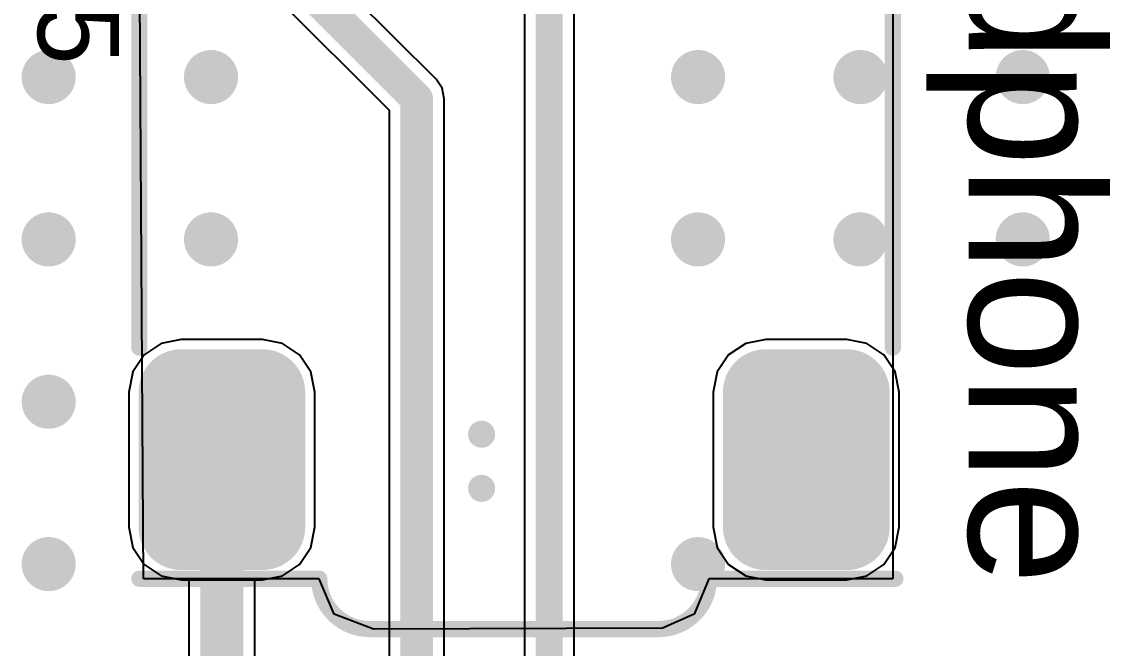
# Model space of a CAD drawing. Header units: millimetres. Extents: x 15 to 122, y 23 to 96.
# Drawn here: x 31.25 to 41.24, y 81.72 to 87.51 of the extents above; entities that cross this region are included whole.
import ezdxf

# ---------------------------------------------------------------- set-up
doc = ezdxf.new("R2010")
doc.units = ezdxf.units.MM
for name, color, linetype in [('BottomLayer', 5, 'Continuous'), ('TopLayer', 1, 'Continuous'), ('TopOverlay', 2, 'Continuous'), ('TopSolder', 216, 'Continuous'), ('Upper Modules', 80, 'Continuous')]:
    doc.layers.add(name, color=color, linetype=linetype)
doc.styles.get("Standard").update_dxf_attribs({"font": 'ARExthalf2.shx', "width": 0.1})

msp = doc.modelspace()

# ---------------------------------------------------------------- linework, layer by layer
at = {"layer": 'BottomLayer'}
for p, q in [((32.5397, 84.5374), (32.3826, 84.4324)), ((32.725, 84.5743), (32.5397, 84.5374)), ((33.475, 84.5743), (32.725, 84.5743)), ((33.6603, 84.5374), (33.475, 84.5743)), ((33.8175, 84.4324), (33.6603, 84.5374)), ((37.9397, 84.5374), (37.7825, 84.4324)), ((38.125, 84.5743), (37.9397, 84.5374)), ((38.875, 84.5743), (38.125, 84.5743)), ((39.0603, 84.5374), (38.875, 84.5743)), ((39.2175, 84.4324), (39.0603, 84.5374)), ((32.3826, 84.4324), (32.2776, 84.2753)), ((33.9224, 84.2753), (33.8175, 84.4324)), ((37.7825, 84.4324), (37.6776, 84.2753)), ((39.3224, 84.2753), (39.2175, 84.4324)), ((32.2776, 84.2753), (32.2407, 84.09)), ((33.9593, 84.09), (33.9224, 84.2753)), ((37.6776, 84.2753), (37.6407, 84.09)), ((39.3593, 84.09), (39.3224, 84.2753)), ((32.2407, 84.09), (32.2407, 82.84)), ((33.9593, 82.84), (33.9593, 84.09)), ((37.6407, 84.09), (37.6407, 82.84)), ((39.3593, 82.84), (39.3593, 84.09)), ((32.2407, 82.84), (32.2776, 82.6547)), ((33.9224, 82.6547), (33.9593, 82.84)), ((37.6407, 82.84), (37.6776, 82.6547)), ((39.3224, 82.6547), (39.3593, 82.84)), ((32.2776, 82.6547), (32.3826, 82.4975)), ((33.8175, 82.4975), (33.9224, 82.6547)), ((37.6776, 82.6547), (37.7825, 82.4975)), ((39.2175, 82.4975), (39.3224, 82.6547)), ((32.3826, 82.4975), (32.5397, 82.3925)), ((33.6603, 82.3925), (33.8175, 82.4975)), ((37.7825, 82.4975), (37.9397, 82.3925)), ((39.0603, 82.3925), (39.2175, 82.4975)), ((32.5397, 82.3925), (32.725, 82.3557)), ((33.475, 82.3557), (33.6603, 82.3925)), ((37.9397, 82.3925), (38.125, 82.3557)), ((38.875, 82.3557), (39.0603, 82.3925)), ((32.725, 82.3557), (33.475, 82.3557)), ((38.125, 82.3557), (38.875, 82.3557))]:
    msp.add_line(p, q, dxfattribs=at)
for points, const_width in [([(31.375, 87, 1), (31.625, 87, 1)], 0.25), ([(32.875, 87, 1), (33.125, 87, 1)], 0.25), ([(37.375, 87, 1), (37.625, 87, 1)], 0.25), ([(38.875, 87, 1), (39.125, 87, 1)], 0.25), ([(40.375, 87, 1), (40.625, 87, 1)], 0.25), ([(31.375, 85.5, 1), (31.625, 85.5, 1)], 0.25), ([(32.875, 85.5, 1), (33.125, 85.5, 1)], 0.25), ([(37.375, 85.5, 1), (37.625, 85.5, 1)], 0.25), ([(38.875, 85.5, 1), (39.125, 85.5, 1)], 0.25), ([(40.375, 85.5, 1), (40.625, 85.5, 1)], 0.25), ([(32.5375, 84.09, 1), (32.9125, 84.09, 1)], 0.375), ([(33.2875, 84.09, 1), (33.6625, 84.09, 1)], 0.375), ([(37.9375, 84.09, 1), (38.3125, 84.09, 1)], 0.375), ([(38.6875, 84.09, 1), (39.0625, 84.09, 1)], 0.375), ([(31.375, 84, 1), (31.625, 84, 1)], 0.25), ([(32.5375, 82.84, 1), (32.9125, 82.84, 1)], 0.375), ([(33.2875, 82.84, 1), (33.6625, 82.84, 1)], 0.375), ([(37.9375, 82.84, 1), (38.3125, 82.84, 1)], 0.375), ([(38.6875, 82.84, 1), (39.0625, 82.84, 1)], 0.375), ([(31.375, 82.5, 1), (31.625, 82.5, 1)], 0.25), ([(37.375, 82.5, 1), (37.625, 82.5, 1)], 0.25)]:
    msp.add_lwpolyline(points, format="xyb", close=True, dxfattribs=dict(at, const_width=const_width))
for points in [[(32.725, 82.465), (33.475, 82.465), (32.725, 84.465), (33.475, 84.465)], [(38.125, 82.465), (38.875, 82.465), (38.125, 84.465), (38.875, 84.465)], [(32.35, 82.84), (33.85, 82.84), (32.35, 84.09), (33.85, 84.09)], [(37.75, 82.84), (39.25, 82.84), (37.75, 84.09), (39.25, 84.09)]]:
    msp.add_solid(points, dxfattribs=at)
at = {"layer": 'TopLayer'}
for p, q in [((35.8956, 91.125), (35.8956, 79.75)), ((36.3544, 79.845), (36.3544, 91.03)), ((35.0803, 86.9802), (33.9446, 88.1159)), ((33.6075, 87.732), (34.6451, 86.6944)), ((35.1355, 86.8975), (35.0803, 86.9802)), ((35.1549, 86.8), (35.1355, 86.8975)), ((35.1549, 81.5), (35.1549, 86.8)), ((34.6451, 86.6944), (34.6451, 81.5)), ((32.5397, 84.5374), (32.3826, 84.4324)), ((32.725, 84.5743), (32.5397, 84.5374)), ((33.475, 84.5743), (32.725, 84.5743)), ((33.6603, 84.5374), (33.475, 84.5743)), ((33.8175, 84.4324), (33.6603, 84.5374)), ((37.9397, 84.5374), (37.7825, 84.4324)), ((38.125, 84.5743), (37.9397, 84.5374)), ((38.875, 84.5743), (38.125, 84.5743)), ((39.0603, 84.5374), (38.875, 84.5743)), ((39.2175, 84.4324), (39.0603, 84.5374)), ((32.3826, 84.4324), (32.2776, 84.2753)), ((33.9224, 84.2753), (33.8175, 84.4324)), ((37.7825, 84.4324), (37.6776, 84.2753)), ((39.3224, 84.2753), (39.2175, 84.4324)), ((32.2776, 84.2753), (32.2407, 84.09)), ((33.9593, 84.09), (33.9224, 84.2753)), ((37.6776, 84.2753), (37.6407, 84.09)), ((39.3593, 84.09), (39.3224, 84.2753)), ((32.2407, 84.09), (32.2407, 82.84)), ((33.9593, 82.84), (33.9593, 84.09)), ((37.6407, 84.09), (37.6407, 82.84)), ((39.3593, 82.84), (39.3593, 84.09)), ((32.2407, 82.84), (32.2776, 82.6547)), ((33.9224, 82.6547), (33.9593, 82.84)), ((37.6407, 82.84), (37.6776, 82.6547)), ((39.3224, 82.6547), (39.3593, 82.84)), ((32.2776, 82.6547), (32.3826, 82.4975)), ((33.8175, 82.4975), (33.9224, 82.6547)), ((37.6776, 82.6547), (37.7825, 82.4975)), ((39.2175, 82.4975), (39.3224, 82.6547)), ((32.3826, 82.4975), (32.5397, 82.3925)), ((33.6603, 82.3925), (33.8175, 82.4975)), ((37.7825, 82.4975), (37.9397, 82.3925)), ((39.0603, 82.3925), (39.2175, 82.4975)), ((32.5397, 82.3925), (32.725, 82.3557)), ((33.475, 82.3557), (33.6603, 82.3925)), ((37.9397, 82.3925), (38.125, 82.3557)), ((38.875, 82.3557), (39.0603, 82.3925)), ((32.725, 82.3557), (32.7941, 82.3557)), ((32.7941, 82.3557), (32.7941, 81.05)), ((33.4059, 81.5707), (33.4059, 82.3557)), ((33.4059, 82.3557), (33.475, 82.3557)), ((38.125, 82.3557), (38.875, 82.3557))]:
    msp.add_line(p, q, dxfattribs=at)
for points, const_width in [([(36.125, 79.75), (36.125, 91.125)], 0.25), ([(33.1, 88.6), (34.9, 86.8)], 0.3), ([(34.9, 81.05), (34.9, 86.8)], 0.3), ([(33.1, 81.05), (33.1, 83.465)], 0.4)]:
    msp.add_lwpolyline(points, dxfattribs=dict(at, const_width=const_width))
for points, const_width in [([(31.375, 87, 1), (31.625, 87, 1)], 0.25), ([(32.875, 87, 1), (33.125, 87, 1)], 0.25), ([(37.375, 87, 1), (37.625, 87, 1)], 0.25), ([(38.875, 87, 1), (39.125, 87, 1)], 0.25), ([(40.375, 87, 1), (40.625, 87, 1)], 0.25), ([(34.825, 86.8, 1), (34.975, 86.8, 1)], 0.15), ([(34.825, 86.8, 1), (34.975, 86.8, 1)], 0.15), ([(31.375, 85.5, 1), (31.625, 85.5, 1)], 0.25), ([(32.875, 85.5, 1), (33.125, 85.5, 1)], 0.25), ([(37.375, 85.5, 1), (37.625, 85.5, 1)], 0.25), ([(38.875, 85.5, 1), (39.125, 85.5, 1)], 0.25), ([(40.375, 85.5, 1), (40.625, 85.5, 1)], 0.25), ([(32.5375, 84.09, 1), (32.9125, 84.09, 1)], 0.375), ([(33.2875, 84.09, 1), (33.6625, 84.09, 1)], 0.375), ([(37.9375, 84.09, 1), (38.3125, 84.09, 1)], 0.375), ([(38.6875, 84.09, 1), (39.0625, 84.09, 1)], 0.375), ([(31.375, 84, 1), (31.625, 84, 1)], 0.25), ([(35.4375, 83.7, 1), (35.5625, 83.7, 1)], 0.125), ([(33, 83.465, 1), (33.2, 83.465, 1)], 0.2), ([(35.4375, 83.2, 1), (35.5625, 83.2, 1)], 0.125), ([(32.5375, 82.84, 1), (32.9125, 82.84, 1)], 0.375), ([(33.2875, 82.84, 1), (33.6625, 82.84, 1)], 0.375), ([(37.9375, 82.84, 1), (38.3125, 82.84, 1)], 0.375), ([(38.6875, 82.84, 1), (39.0625, 82.84, 1)], 0.375), ([(31.375, 82.5, 1), (31.625, 82.5, 1)], 0.25), ([(37.375, 82.5, 1), (37.625, 82.5, 1)], 0.25)]:
    msp.add_lwpolyline(points, format="xyb", close=True, dxfattribs=dict(at, const_width=const_width))
for points in [[(32.725, 82.465), (33.475, 82.465), (32.725, 84.465), (33.475, 84.465)], [(38.125, 82.465), (38.875, 82.465), (38.125, 84.465), (38.875, 84.465)], [(32.35, 82.84), (33.85, 82.84), (32.35, 84.09), (33.85, 84.09)], [(37.75, 82.84), (39.25, 82.84), (37.75, 84.09), (39.25, 84.09)]]:
    msp.add_solid(points, dxfattribs=at)
at = {"layer": 'TopOverlay', "const_width": 0.15}
for points in [[(39.3, 84.5), (39.3, 92.8)], [(32.338, 84.5), (32.338, 87.7)], [(32.338, 82.365), (34, 82.365)], [(37.6, 82.365), (39.323, 82.365)], [(34.465, 81.9), (37.135, 81.9)]]:
    msp.add_lwpolyline(points, dxfattribs=at)
at = {"layer": 'TopOverlay', "const_width": 0.075}
for points in [[(32.3005, 84.5, 1), (32.3755, 84.5, 1)], [(39.2625, 84.5, 1), (39.3375, 84.5, 1)], [(32.3005, 82.365, 1), (32.3755, 82.365, 1)], [(33.9625, 82.365, 1), (34.0375, 82.365, 1)], [(33.9625, 82.365, 1), (34.0375, 82.365, 1)], [(37.5625, 82.365, 1), (37.6375, 82.365, 1)], [(37.5625, 82.365, 1), (37.6375, 82.365, 1)], [(39.2855, 82.365, 1), (39.3605, 82.365, 1)], [(34.4275, 81.9, 1), (34.5025, 81.9, 1)], [(34.4275, 81.9, 1), (34.5025, 81.9, 1)], [(37.0975, 81.9, 1), (37.1725, 81.9, 1)], [(37.0975, 81.9, 1), (37.1725, 81.9, 1)]]:
    msp.add_lwpolyline(points, format="xyb", close=True, dxfattribs=at)
at = {"layer": 'TopOverlay', "const_width": 0.15}
for points in [[(34.465, 81.9, -0.414214), (34, 82.365)], [(37.6, 82.365, -0.414214), (37.135, 81.9)]]:
    msp.add_lwpolyline(points, format="xyb", dxfattribs=at)
at = {"layer": 'TopSolder', "const_width": 0.395}
for points in [[(32.5275, 84.09, 1), (32.9225, 84.09, 1)], [(32.5275, 84.09, 1), (32.9225, 84.09, 1)], [(33.2775, 84.09, 1), (33.6725, 84.09, 1)], [(33.2775, 84.09, 1), (33.6725, 84.09, 1)], [(37.9275, 84.09, 1), (38.3225, 84.09, 1)], [(37.9275, 84.09, 1), (38.3225, 84.09, 1)], [(38.6775, 84.09, 1), (39.0725, 84.09, 1)], [(38.6775, 84.09, 1), (39.0725, 84.09, 1)], [(32.5275, 82.84, 1), (32.9225, 82.84, 1)], [(32.5275, 82.84, 1), (32.9225, 82.84, 1)], [(33.2775, 82.84, 1), (33.6725, 82.84, 1)], [(33.2775, 82.84, 1), (33.6725, 82.84, 1)], [(37.9275, 82.84, 1), (38.3225, 82.84, 1)], [(37.9275, 82.84, 1), (38.3225, 82.84, 1)], [(38.6775, 82.84, 1), (39.0725, 82.84, 1)], [(38.6775, 82.84, 1), (39.0725, 82.84, 1)]]:
    msp.add_lwpolyline(points, format="xyb", close=True, dxfattribs=at)
at = {"layer": 'TopSolder'}
for points in [[(32.725, 82.445), (33.475, 82.445), (32.725, 84.485), (33.475, 84.485)], [(32.725, 82.445), (33.475, 82.445), (32.725, 84.485), (33.475, 84.485)], [(38.125, 82.445), (38.875, 82.445), (38.125, 84.485), (38.875, 84.485)], [(38.125, 82.445), (38.875, 82.445), (38.125, 84.485), (38.875, 84.485)], [(32.33, 82.84), (33.87, 82.84), (32.33, 84.09), (33.87, 84.09)], [(32.33, 82.84), (33.87, 82.84), (32.33, 84.09), (33.87, 84.09)], [(37.73, 82.84), (39.27, 82.84), (37.73, 84.09), (39.27, 84.09)], [(37.73, 82.84), (39.27, 82.84), (37.73, 84.09), (39.27, 84.09)]]:
    msp.add_solid(points, dxfattribs=at)
at = {"layer": 'Upper Modules'}
for p, q in [((39.3, 95.9), (39.3, 82.365)), ((32.3755, 82.365), (32.3, 94.8)), ((34, 82.365), (32.3755, 82.365)), ((34.1362, 82.0362), (34, 82.365)), ((37.6, 82.365), (37.4638, 82.0362)), ((39.3, 82.365), (37.6, 82.365)), ((34.5025, 81.9), (34.1362, 82.0362)), ((37.4638, 82.0362), (37.1714, 81.9091)), ((37.1714, 81.9091), (34.5025, 81.9))]:
    msp.add_line(p, q, dxfattribs=at)

# ---------------------------------------------------------------- texts
at = {"layer": 'TopOverlay'}
for s, height, p in [('Headphone', 1.3, (40, 91.3)), ('CON5', 0.75, (31.4, 89.9))]:
    msp.add_text(s, height=height, rotation=270, dxfattribs=at).set_placement(p)

doc.saveas('drawing.dxf')
